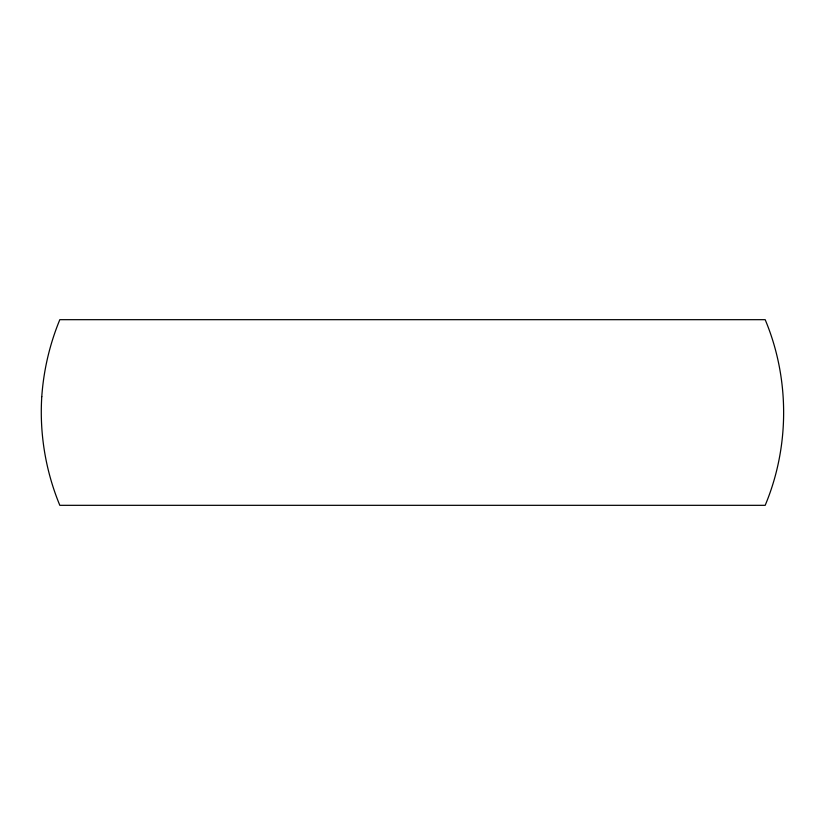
<?xml version="1.0" encoding="UTF-8"?>
<svg xmlns="http://www.w3.org/2000/svg" width="825" height="825" viewBox="0 0 825 825"><rect width="100%" height="100%" fill="white"/><g stroke="black" fill="none" stroke-linecap="round" stroke-linejoin="round"><path stroke-width="1.24" d="M41.776 396.629C39.414 433.63 45.633 471.075 59.823 505.323L765.177 505.323C789.783 446.645 789.783 378.355 765.177 319.677L59.823 319.677C49.727 344.149 43.622 370.219 41.776 396.629"/></g></svg>
